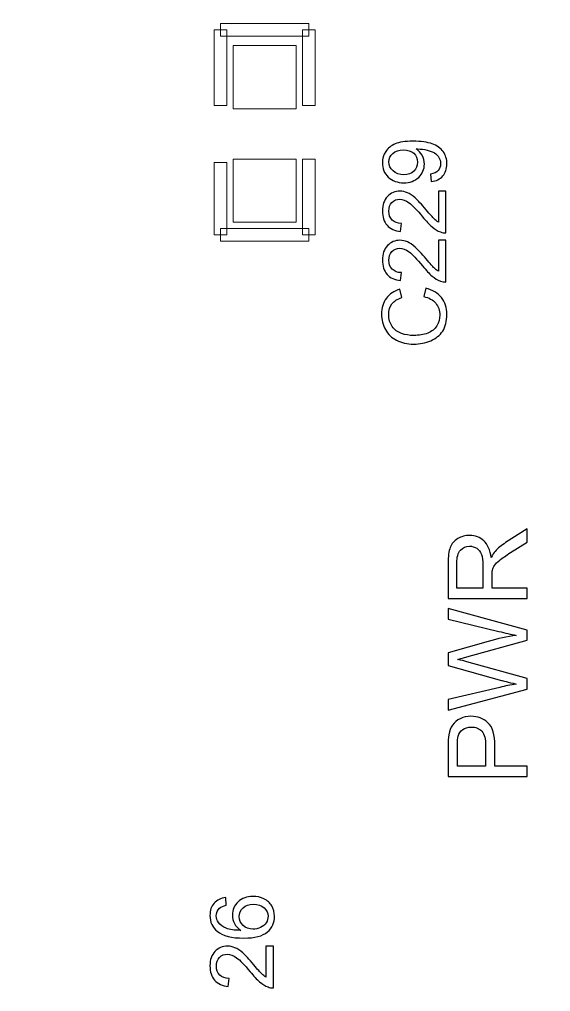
# Model space of a CAD drawing. Header units: millimetres. Extents: x -86 to 67, y -55 to 52.
# Drawn here: x -32.21 to -27.93, y -1.15 to 6.68 of the extents above; entities that cross this region are included whole.
import ezdxf

# ---------------------------------------------------------------- set-up
doc = ezdxf.new("R2010")
doc.units = ezdxf.units.MM
doc.header["$MEASUREMENT"] = 0
for name, color, linetype in [('BG_OUTLINE', 7, 'Continuous'), ('BG_SILKSCREEN_TOP', 7, 'Continuous'), ('PG_SILKSCREEN_TOP', 7, 'Continuous'), ('PIN_TOP', 7, 'Continuous'), ('RD_SILKSCREEN_TOP', 7, 'Continuous')]:
    doc.layers.add(name, color=color, linetype=linetype)

msp = doc.modelspace()

# ---------------------------------------------------------------- linework, layer by layer
at = {"layer": 'BG_OUTLINE', "color": 3, "lineweight": 9}
msp.add_open_spline([(-60.0926, 34.7331), (-60.0926, 34.7331), (63.7724, 34.7331), (63.7724, 34.7331), (63.7724, 34.7331), (64.585, 34.7336), (65.3646, 34.4113), (65.9396, 33.837), (65.9396, 33.837), (66.5146, 33.2627), (66.8379, 32.4797), (66.8384, 31.667), (66.8384, 31.667), (66.8384, 31.667), (66.8412, -52.28), (66.8412, -52.28), (66.8412, -52.28), (66.8412, -52.28), (66.8384, -52.1933), (66.8384, -52.1933), (66.8384, -52.1933), (66.8389, -53.006), (66.5166, -53.7856), (65.9424, -54.3606), (65.9424, -54.3606), (65.3681, -54.9356), (64.585, -55.2589), (63.7724, -55.2594), (63.7724, -55.2594), (63.7724, -55.2594), (-60.1869, -55.2594), (-60.1869, -55.2594), (-60.1869, -55.2594), (-60.1869, -55.2594), (-60.0853, -55.2518), (-60.0853, -55.2518), (-60.0853, -55.2518), (-60.8979, -55.2523), (-61.6775, -54.9299), (-62.2525, -54.3557), (-62.2525, -54.3557), (-62.8275, -53.7814), (-63.1508, -52.9984), (-63.1513, -52.1857), (-63.1513, -52.1857), (-63.1513, -52.1857), (-63.1587, 31.667), (-63.1587, 31.667), (-63.1587, 31.667), (-63.1592, 32.4797), (-62.8369, 33.2593), (-62.2626, 33.8343), (-62.2626, 33.8343), (-61.6883, 34.4093), (-60.9053, 34.7326), (-60.0926, 34.7331)], degree=3, knots=[0, 0, 0, 0, 0.071429, 0.071429, 0.071429, 0.071429, 0.142857, 0.142857, 0.142857, 0.142857, 0.214286, 0.214286, 0.214286, 0.214286, 0.285714, 0.285714, 0.285714, 0.285714, 0.357143, 0.357143, 0.357143, 0.357143, 0.428571, 0.428571, 0.428571, 0.428571, 0.5, 0.5, 0.5, 0.5, 0.571429, 0.571429, 0.571429, 0.571429, 0.642857, 0.642857, 0.642857, 0.642857, 0.714286, 0.714286, 0.714286, 0.714286, 0.785714, 0.785714, 0.785714, 0.785714, 0.857143, 0.857143, 0.857143, 0.857143, 0.928571, 0.928571, 0.928571, 0.928571, 1, 1, 1, 1], dxfattribs=at)
at = {"layer": 'BG_SILKSCREEN_TOP', "color": 2}
for points, knots in [([(-28.1168, 2.0134), (-28.1168, 2.0134), (-28.7532, 2.0134), (-28.7532, 2.0134), (-28.7532, 2.0134), (-28.7532, 2.0134), (-28.7532, 2.2955), (-28.7532, 2.2955), (-28.7532, 2.2955), (-28.7532, 2.3523), (-28.7474, 2.3954), (-28.736, 2.4249), (-28.736, 2.4249), (-28.7246, 2.4544), (-28.7044, 2.4779), (-28.6755, 2.4957), (-28.6755, 2.4957), (-28.6465, 2.5133), (-28.6145, 2.5221), (-28.5795, 2.5221), (-28.5795, 2.5221), (-28.5343, 2.5221), (-28.4964, 2.5076), (-28.4654, 2.4782), (-28.4654, 2.4782), (-28.4345, 2.449), (-28.4148, 2.4039), (-28.4063, 2.3428), (-28.4063, 2.3428), (-28.3956, 2.3652), (-28.3851, 2.3821), (-28.3746, 2.3936), (-28.3746, 2.3936), (-28.3521, 2.4182), (-28.3238, 2.4415), (-28.29, 2.4636), (-28.29, 2.4636), (-28.29, 2.4636), (-28.1168, 2.5742), (-28.1168, 2.5742), (-28.1168, 2.5742), (-28.1168, 2.5742), (-28.1168, 2.4683), (-28.1168, 2.4683), (-28.1168, 2.4683), (-28.1168, 2.4683), (-28.2493, 2.3841), (-28.2493, 2.3841), (-28.2493, 2.3841), (-28.2873, 2.3596), (-28.3167, 2.3393), (-28.3368, 2.3233), (-28.3368, 2.3233), (-28.3571, 2.3074), (-28.3714, 2.2932), (-28.3794, 2.2806), (-28.3794, 2.2806), (-28.3875, 2.268), (-28.3931, 2.2552), (-28.3964, 2.2422), (-28.3964, 2.2422), (-28.3983, 2.2326), (-28.3994, 2.217), (-28.3994, 2.1952), (-28.3994, 2.1952), (-28.3994, 2.1952), (-28.3994, 2.0976), (-28.3994, 2.0976), (-28.3994, 2.0976), (-28.3994, 2.0976), (-28.1168, 2.0976), (-28.1168, 2.0976), (-28.1168, 2.0976), (-28.1168, 2.0976), (-28.1168, 2.0134), (-28.1168, 2.0134)], [0, 0, 0, 0, 0.052632, 0.052632, 0.052632, 0.052632, 0.105263, 0.105263, 0.105263, 0.105263, 0.157895, 0.157895, 0.157895, 0.157895, 0.210526, 0.210526, 0.210526, 0.210526, 0.263158, 0.263158, 0.263158, 0.263158, 0.315789, 0.315789, 0.315789, 0.315789, 0.368421, 0.368421, 0.368421, 0.368421, 0.421053, 0.421053, 0.421053, 0.421053, 0.473684, 0.473684, 0.473684, 0.473684, 0.526316, 0.526316, 0.526316, 0.526316, 0.578947, 0.578947, 0.578947, 0.578947, 0.631579, 0.631579, 0.631579, 0.631579, 0.684211, 0.684211, 0.684211, 0.684211, 0.736842, 0.736842, 0.736842, 0.736842, 0.789474, 0.789474, 0.789474, 0.789474, 0.842105, 0.842105, 0.842105, 0.842105, 0.894737, 0.894737, 0.894737, 0.894737, 0.947368, 0.947368, 0.947368, 0.947368, 1, 1, 1, 1]), ([(-28.4723, 2.0976), (-28.4723, 2.0976), (-28.4723, 2.2787), (-28.4723, 2.2787), (-28.4723, 2.2787), (-28.4723, 2.317), (-28.4763, 2.3473), (-28.4843, 2.3689), (-28.4843, 2.3689), (-28.4923, 2.3907), (-28.505, 2.4071), (-28.5225, 2.4184), (-28.5225, 2.4184), (-28.54, 2.4296), (-28.5589, 2.4353), (-28.5795, 2.4353), (-28.5795, 2.4353), (-28.6096, 2.4353), (-28.6343, 2.4244), (-28.6538, 2.4025), (-28.6538, 2.4025), (-28.6732, 2.3807), (-28.6828, 2.3462), (-28.6828, 2.299), (-28.6828, 2.299), (-28.6828, 2.299), (-28.6828, 2.0976), (-28.6828, 2.0976), (-28.6828, 2.0976), (-28.6828, 2.0976), (-28.4723, 2.0976), (-28.4723, 2.0976)], [0, 0, 0, 0, 0.125, 0.125, 0.125, 0.125, 0.25, 0.25, 0.25, 0.25, 0.375, 0.375, 0.375, 0.375, 0.5, 0.5, 0.5, 0.5, 0.625, 0.625, 0.625, 0.625, 0.75, 0.75, 0.75, 0.75, 0.875, 0.875, 0.875, 0.875, 1, 1, 1, 1]), ([(-28.1168, 1.2841), (-28.1168, 1.2841), (-28.7532, 1.1152), (-28.7532, 1.1152), (-28.7532, 1.1152), (-28.7532, 1.1152), (-28.7532, 1.2016), (-28.7532, 1.2016), (-28.7532, 1.2016), (-28.7532, 1.2016), (-28.3361, 1.2985), (-28.3361, 1.2985), (-28.3361, 1.2985), (-28.2924, 1.3089), (-28.249, 1.3178), (-28.2058, 1.3253), (-28.2058, 1.3253), (-28.2739, 1.3416), (-28.313, 1.3511), (-28.3235, 1.3541), (-28.3235, 1.3541), (-28.3235, 1.3541), (-28.7532, 1.4751), (-28.7532, 1.4751), (-28.7532, 1.4751), (-28.7532, 1.4751), (-28.7532, 1.5768), (-28.7532, 1.5768), (-28.7532, 1.5768), (-28.7532, 1.5768), (-28.4311, 1.6679), (-28.4311, 1.6679), (-28.4311, 1.6679), (-28.3512, 1.6907), (-28.2761, 1.7071), (-28.2058, 1.7174), (-28.2058, 1.7174), (-28.246, 1.7254), (-28.2922, 1.736), (-28.3442, 1.7491), (-28.3442, 1.7491), (-28.3442, 1.7491), (-28.7532, 1.8488), (-28.7532, 1.8488), (-28.7532, 1.8488), (-28.7532, 1.8488), (-28.7532, 1.9335), (-28.7532, 1.9335), (-28.7532, 1.9335), (-28.7532, 1.9335), (-28.1168, 1.759), (-28.1168, 1.759), (-28.1168, 1.759), (-28.1168, 1.759), (-28.1168, 1.6778), (-28.1168, 1.6778), (-28.1168, 1.6778), (-28.1168, 1.6778), (-28.6016, 1.5437), (-28.6016, 1.5437), (-28.6016, 1.5437), (-28.6422, 1.5325), (-28.6671, 1.5258), (-28.6763, 1.5237), (-28.6763, 1.5237), (-28.6471, 1.517), (-28.6222, 1.5108), (-28.6016, 1.505), (-28.6016, 1.505), (-28.6016, 1.505), (-28.1168, 1.3701), (-28.1168, 1.3701), (-28.1168, 1.3701), (-28.1168, 1.3701), (-28.1168, 1.2841), (-28.1168, 1.2841)], [0, 0, 0, 0, 0.052632, 0.052632, 0.052632, 0.052632, 0.105263, 0.105263, 0.105263, 0.105263, 0.157895, 0.157895, 0.157895, 0.157895, 0.210526, 0.210526, 0.210526, 0.210526, 0.263158, 0.263158, 0.263158, 0.263158, 0.315789, 0.315789, 0.315789, 0.315789, 0.368421, 0.368421, 0.368421, 0.368421, 0.421053, 0.421053, 0.421053, 0.421053, 0.473684, 0.473684, 0.473684, 0.473684, 0.526316, 0.526316, 0.526316, 0.526316, 0.578947, 0.578947, 0.578947, 0.578947, 0.631579, 0.631579, 0.631579, 0.631579, 0.684211, 0.684211, 0.684211, 0.684211, 0.736842, 0.736842, 0.736842, 0.736842, 0.789474, 0.789474, 0.789474, 0.789474, 0.842105, 0.842105, 0.842105, 0.842105, 0.894737, 0.894737, 0.894737, 0.894737, 0.947368, 0.947368, 0.947368, 0.947368, 1, 1, 1, 1]), ([(-28.1168, 0.58), (-28.1168, 0.58), (-28.7532, 0.58), (-28.7532, 0.58), (-28.7532, 0.58), (-28.7532, 0.58), (-28.7532, 0.82), (-28.7532, 0.82), (-28.7532, 0.82), (-28.7532, 0.8623), (-28.7511, 0.8946), (-28.7471, 0.9168), (-28.7471, 0.9168), (-28.7419, 0.948), (-28.732, 0.9743), (-28.7173, 0.9955), (-28.7173, 0.9955), (-28.7028, 1.0165), (-28.6822, 1.0335), (-28.656, 1.0464), (-28.656, 1.0464), (-28.6296, 1.0593), (-28.6007, 1.0657), (-28.5692, 1.0657), (-28.5692, 1.0657), (-28.5151, 1.0657), (-28.4691, 1.0485), (-28.4317, 1.0141), (-28.4317, 1.0141), (-28.3943, 0.9796), (-28.3755, 0.9174), (-28.3755, 0.8274), (-28.3755, 0.8274), (-28.3755, 0.8274), (-28.3755, 0.6642), (-28.3755, 0.6642), (-28.3755, 0.6642), (-28.3755, 0.6642), (-28.1168, 0.6642), (-28.1168, 0.6642), (-28.1168, 0.6642), (-28.1168, 0.6642), (-28.1168, 0.58), (-28.1168, 0.58)], [0, 0, 0, 0, 0.090909, 0.090909, 0.090909, 0.090909, 0.181818, 0.181818, 0.181818, 0.181818, 0.272727, 0.272727, 0.272727, 0.272727, 0.363636, 0.363636, 0.363636, 0.363636, 0.454545, 0.454545, 0.454545, 0.454545, 0.545455, 0.545455, 0.545455, 0.545455, 0.636364, 0.636364, 0.636364, 0.636364, 0.727273, 0.727273, 0.727273, 0.727273, 0.818182, 0.818182, 0.818182, 0.818182, 0.909091, 0.909091, 0.909091, 0.909091, 1, 1, 1, 1]), ([(-28.4506, 0.6642), (-28.4506, 0.6642), (-28.4506, 0.8288), (-28.4506, 0.8288), (-28.4506, 0.8288), (-28.4506, 0.8832), (-28.4607, 0.9218), (-28.481, 0.9446), (-28.481, 0.9446), (-28.5013, 0.9675), (-28.5297, 0.9789), (-28.5665, 0.9789), (-28.5665, 0.9789), (-28.5932, 0.9789), (-28.616, 0.9722), (-28.6349, 0.9587), (-28.6349, 0.9587), (-28.6539, 0.9452), (-28.6664, 0.9276), (-28.6724, 0.9055), (-28.6724, 0.9055), (-28.6761, 0.8913), (-28.6781, 0.8652), (-28.6781, 0.827), (-28.6781, 0.827), (-28.6781, 0.827), (-28.6781, 0.6642), (-28.6781, 0.6642), (-28.6781, 0.6642), (-28.6781, 0.6642), (-28.4506, 0.6642), (-28.4506, 0.6642)], [0, 0, 0, 0, 0.125, 0.125, 0.125, 0.125, 0.25, 0.25, 0.25, 0.25, 0.375, 0.375, 0.375, 0.375, 0.5, 0.5, 0.5, 0.5, 0.625, 0.625, 0.625, 0.625, 0.75, 0.75, 0.75, 0.75, 0.875, 0.875, 0.875, 0.875, 1, 1, 1, 1])]:
    msp.add_open_spline(points, degree=3, knots=knots, dxfattribs=at)
at = {"layer": 'PG_SILKSCREEN_TOP', "color": 6, "lineweight": 9}
for points in [[(-30.6365, 6.5922), (-30.6365, 6.5922), (-30.5349, 6.5922), (-30.5349, 6.5922), (-30.5349, 6.5922), (-30.5349, 6.5922), (-30.5349, 5.9826), (-30.5349, 5.9826), (-30.5349, 5.9826), (-30.5349, 5.9826), (-30.6365, 5.9826), (-30.6365, 5.9826), (-30.6365, 5.9826), (-30.6365, 5.9826), (-30.6365, 6.5922), (-30.6365, 6.5922)], [(-29.8745, 6.643), (-29.8745, 6.643), (-29.8745, 6.5414), (-29.8745, 6.5414), (-29.8745, 6.5414), (-29.8745, 6.5414), (-30.5857, 6.5414), (-30.5857, 6.5414), (-30.5857, 6.5414), (-30.5857, 6.5414), (-30.5857, 6.643), (-30.5857, 6.643), (-30.5857, 6.643), (-30.5857, 6.643), (-29.8745, 6.643), (-29.8745, 6.643)], [(-29.9253, 6.5922), (-29.9253, 6.5922), (-29.8237, 6.5922), (-29.8237, 6.5922), (-29.8237, 6.5922), (-29.8237, 6.5922), (-29.8237, 5.9826), (-29.8237, 5.9826), (-29.8237, 5.9826), (-29.8237, 5.9826), (-29.9253, 5.9826), (-29.9253, 5.9826), (-29.9253, 5.9826), (-29.9253, 5.9826), (-29.9253, 6.5922), (-29.9253, 6.5922)], [(-30.5349, 4.9412), (-30.5349, 4.9412), (-30.6365, 4.9412), (-30.6365, 4.9412), (-30.6365, 4.9412), (-30.6365, 4.9412), (-30.6365, 5.5254), (-30.6365, 5.5254), (-30.6365, 5.5254), (-30.6365, 5.5254), (-30.5349, 5.5254), (-30.5349, 5.5254), (-30.5349, 5.5254), (-30.5349, 5.5254), (-30.5349, 4.9412), (-30.5349, 4.9412)], [(-29.9253, 5.5508), (-29.9253, 5.5508), (-29.8237, 5.5508), (-29.8237, 5.5508), (-29.8237, 5.5508), (-29.8237, 5.5508), (-29.8237, 4.9412), (-29.8237, 4.9412), (-29.8237, 4.9412), (-29.8237, 4.9412), (-29.9253, 4.9412), (-29.9253, 4.9412), (-29.9253, 4.9412), (-29.9253, 4.9412), (-29.9253, 5.5508), (-29.9253, 5.5508)], [(-29.8745, 4.992), (-29.8745, 4.992), (-29.8745, 4.8904), (-29.8745, 4.8904), (-29.8745, 4.8904), (-29.8745, 4.8904), (-30.5857, 4.8904), (-30.5857, 4.8904), (-30.5857, 4.8904), (-30.5857, 4.8904), (-30.5857, 4.992), (-30.5857, 4.992), (-30.5857, 4.992), (-30.5857, 4.992), (-29.8745, 4.992), (-29.8745, 4.992)]]:
    msp.add_open_spline(points, degree=3, knots=[0, 0, 0, 0, 0.25, 0.25, 0.25, 0.25, 0.5, 0.5, 0.5, 0.5, 0.75, 0.75, 0.75, 0.75, 1, 1, 1, 1], dxfattribs=at)
at = {"layer": 'PIN_TOP', "lineweight": 9}
for points in [[(-30.4841, 6.4652), (-30.4841, 6.4652), (-29.9761, 6.4652), (-29.9761, 6.4652), (-29.9761, 6.4652), (-29.9761, 6.4652), (-29.9761, 5.9572), (-29.9761, 5.9572), (-29.9761, 5.9572), (-29.9761, 5.9572), (-30.4841, 5.9572), (-30.4841, 5.9572), (-30.4841, 5.9572), (-30.4841, 5.9572), (-30.4841, 6.4652), (-30.4841, 6.4652)], [(-30.4841, 5.5508), (-30.4841, 5.5508), (-29.9761, 5.5508), (-29.9761, 5.5508), (-29.9761, 5.5508), (-29.9761, 5.5508), (-29.9761, 5.0428), (-29.9761, 5.0428), (-29.9761, 5.0428), (-29.9761, 5.0428), (-30.4841, 5.0428), (-30.4841, 5.0428), (-30.4841, 5.0428), (-30.4841, 5.0428), (-30.4841, 5.5508), (-30.4841, 5.5508)]]:
    msp.add_open_spline(points, degree=3, knots=[0, 0, 0, 0, 0.25, 0.25, 0.25, 0.25, 0.5, 0.5, 0.5, 0.5, 0.75, 0.75, 0.75, 0.75, 1, 1, 1, 1], dxfattribs=at)
at = {"layer": 'RD_SILKSCREEN_TOP', "color": 8}
for points, knots in [([(-28.8891, 5.3703), (-28.8891, 5.3703), (-28.8947, 5.4304), (-28.8947, 5.4304), (-28.8947, 5.4304), (-28.8665, 5.4355), (-28.846, 5.4452), (-28.8332, 5.4595), (-28.8332, 5.4595), (-28.8205, 5.4739), (-28.8141, 5.4922), (-28.8141, 5.5148), (-28.8141, 5.5148), (-28.8141, 5.534), (-28.8185, 5.5508), (-28.8273, 5.5653), (-28.8273, 5.5653), (-28.8361, 5.5797), (-28.8479, 5.5916), (-28.8626, 5.6008), (-28.8626, 5.6008), (-28.8773, 5.6102), (-28.8972, 5.6179), (-28.9221, 5.6242), (-28.9221, 5.6242), (-28.9471, 5.6303), (-28.9726, 5.6335), (-28.9985, 5.6335), (-28.9985, 5.6335), (-29.0012, 5.6335), (-29.0055, 5.6334), (-29.011, 5.6332), (-29.011, 5.6332), (-28.9912, 5.6206), (-28.9749, 5.6036), (-28.9626, 5.582), (-28.9626, 5.582), (-28.9501, 5.5603), (-28.944, 5.5368), (-28.944, 5.5117), (-28.944, 5.5117), (-28.944, 5.4695), (-28.9593, 5.4338), (-28.9899, 5.4047), (-28.9899, 5.4047), (-29.0204, 5.3755), (-29.0606, 5.3609), (-29.1106, 5.3609), (-29.1106, 5.3609), (-29.1623, 5.3609), (-29.2038, 5.3761), (-29.2353, 5.4066), (-29.2353, 5.4066), (-29.2669, 5.437), (-29.2826, 5.4752), (-29.2826, 5.5211), (-29.2826, 5.5211), (-29.2826, 5.5541), (-29.2736, 5.5844), (-29.2558, 5.6118), (-29.2558, 5.6118), (-29.2381, 5.6392), (-29.2126, 5.6601), (-29.1796, 5.6743), (-29.1796, 5.6743), (-29.1467, 5.6885), (-29.0989, 5.6957), (-29.0363, 5.6957), (-29.0363, 5.6957), (-28.9714, 5.6957), (-28.9196, 5.6887), (-28.8809, 5.6746), (-28.8809, 5.6746), (-28.8424, 5.6603), (-28.8131, 5.6393), (-28.793, 5.6115), (-28.793, 5.6115), (-28.7728, 5.5835), (-28.7627, 5.5509), (-28.7627, 5.5133), (-28.7627, 5.5133), (-28.7627, 5.4735), (-28.7738, 5.441), (-28.7959, 5.4158), (-28.7959, 5.4158), (-28.818, 5.3905), (-28.849, 5.3754), (-28.8891, 5.3703)], [0, 0, 0, 0, 0.045455, 0.045455, 0.045455, 0.045455, 0.090909, 0.090909, 0.090909, 0.090909, 0.136364, 0.136364, 0.136364, 0.136364, 0.181818, 0.181818, 0.181818, 0.181818, 0.227273, 0.227273, 0.227273, 0.227273, 0.272727, 0.272727, 0.272727, 0.272727, 0.318182, 0.318182, 0.318182, 0.318182, 0.363636, 0.363636, 0.363636, 0.363636, 0.409091, 0.409091, 0.409091, 0.409091, 0.454545, 0.454545, 0.454545, 0.454545, 0.5, 0.5, 0.5, 0.5, 0.545455, 0.545455, 0.545455, 0.545455, 0.590909, 0.590909, 0.590909, 0.590909, 0.636364, 0.636364, 0.636364, 0.636364, 0.681818, 0.681818, 0.681818, 0.681818, 0.727273, 0.727273, 0.727273, 0.727273, 0.772727, 0.772727, 0.772727, 0.772727, 0.818182, 0.818182, 0.818182, 0.818182, 0.863636, 0.863636, 0.863636, 0.863636, 0.909091, 0.909091, 0.909091, 0.909091, 0.954545, 0.954545, 0.954545, 0.954545, 1, 1, 1, 1]), ([(-29.1138, 5.6262), (-29.1496, 5.6262), (-29.1782, 5.6167), (-29.1992, 5.5976), (-29.1992, 5.5976), (-29.2203, 5.5784), (-29.2308, 5.5555), (-29.2308, 5.5286), (-29.2308, 5.5286), (-29.2308, 5.5009), (-29.2195, 5.4767), (-29.1968, 5.4561), (-29.1968, 5.4561), (-29.1741, 5.4355), (-29.1447, 5.4252), (-29.1086, 5.4252), (-29.1086, 5.4252), (-29.0761, 5.4252), (-29.0498, 5.435), (-29.0296, 5.4546), (-29.0296, 5.4546), (-29.0093, 5.4741), (-28.9992, 5.4982), (-28.9992, 5.5269), (-28.9992, 5.5269), (-28.9992, 5.5559), (-29.0093, 5.5796), (-29.0296, 5.5982), (-29.0296, 5.5982), (-29.0498, 5.6169), (-29.0779, 5.6262), (-29.1138, 5.6262)], [0, 0, 0, 0, 0.125, 0.125, 0.125, 0.125, 0.25, 0.25, 0.25, 0.25, 0.375, 0.375, 0.375, 0.375, 0.5, 0.5, 0.5, 0.5, 0.625, 0.625, 0.625, 0.625, 0.75, 0.75, 0.75, 0.75, 0.875, 0.875, 0.875, 0.875, 1, 1, 1, 1]), ([(-28.8315, 5.294), (-28.8315, 5.294), (-28.7714, 5.294), (-28.7714, 5.294), (-28.7714, 5.294), (-28.7714, 5.294), (-28.7714, 4.9575), (-28.7714, 4.9575), (-28.7714, 4.9575), (-28.7865, 4.957), (-28.8009, 4.9594), (-28.8148, 4.9647), (-28.8148, 4.9647), (-28.8378, 4.9732), (-28.8603, 4.987), (-28.8826, 5.0058), (-28.8826, 5.0058), (-28.9047, 5.0248), (-28.9305, 5.0521), (-28.9596, 5.0876), (-28.9596, 5.0876), (-29.005, 5.143), (-29.0409, 5.1804), (-29.0675, 5.1999), (-29.0675, 5.1999), (-29.0939, 5.2193), (-29.1191, 5.229), (-29.1426, 5.229), (-29.1426, 5.229), (-29.1674, 5.229), (-29.1883, 5.2201), (-29.2054, 5.2025), (-29.2054, 5.2025), (-29.2223, 5.1847), (-29.2308, 5.1616), (-29.2308, 5.1331), (-29.2308, 5.1331), (-29.2308, 5.103), (-29.2218, 5.079), (-29.2037, 5.061), (-29.2037, 5.061), (-29.1857, 5.0428), (-29.1607, 5.0337), (-29.1288, 5.0335), (-29.1288, 5.0335), (-29.1288, 5.0335), (-29.1353, 4.9692), (-29.1353, 4.9692), (-29.1353, 4.9692), (-29.1833, 4.9736), (-29.2198, 4.9902), (-29.2449, 5.0189), (-29.2449, 5.0189), (-29.2701, 5.0476), (-29.2826, 5.0862), (-29.2826, 5.1346), (-29.2826, 5.1346), (-29.2826, 5.1834), (-29.269, 5.222), (-29.242, 5.2505), (-29.242, 5.2505), (-29.2148, 5.2791), (-29.1813, 5.2933), (-29.1412, 5.2933), (-29.1412, 5.2933), (-29.1208, 5.2933), (-29.1008, 5.2891), (-29.0811, 5.2807), (-29.0811, 5.2807), (-29.0615, 5.2724), (-29.0407, 5.2585), (-29.019, 5.2392), (-29.019, 5.2392), (-28.9972, 5.2199), (-28.9673, 5.1878), (-28.9294, 5.1429), (-28.9294, 5.1429), (-28.8979, 5.1054), (-28.8765, 5.0813), (-28.8653, 5.0707), (-28.8653, 5.0707), (-28.8541, 5.06), (-28.8429, 5.0512), (-28.8315, 5.0442), (-28.8315, 5.0442), (-28.8315, 5.0442), (-28.8315, 5.294), (-28.8315, 5.294)], [0, 0, 0, 0, 0.045455, 0.045455, 0.045455, 0.045455, 0.090909, 0.090909, 0.090909, 0.090909, 0.136364, 0.136364, 0.136364, 0.136364, 0.181818, 0.181818, 0.181818, 0.181818, 0.227273, 0.227273, 0.227273, 0.227273, 0.272727, 0.272727, 0.272727, 0.272727, 0.318182, 0.318182, 0.318182, 0.318182, 0.363636, 0.363636, 0.363636, 0.363636, 0.409091, 0.409091, 0.409091, 0.409091, 0.454545, 0.454545, 0.454545, 0.454545, 0.5, 0.5, 0.5, 0.5, 0.545455, 0.545455, 0.545455, 0.545455, 0.590909, 0.590909, 0.590909, 0.590909, 0.636364, 0.636364, 0.636364, 0.636364, 0.681818, 0.681818, 0.681818, 0.681818, 0.727273, 0.727273, 0.727273, 0.727273, 0.772727, 0.772727, 0.772727, 0.772727, 0.818182, 0.818182, 0.818182, 0.818182, 0.863636, 0.863636, 0.863636, 0.863636, 0.909091, 0.909091, 0.909091, 0.909091, 0.954545, 0.954545, 0.954545, 0.954545, 1, 1, 1, 1]), ([(-28.8315, 4.8985), (-28.8315, 4.8985), (-28.7714, 4.8985), (-28.7714, 4.8985), (-28.7714, 4.8985), (-28.7714, 4.8985), (-28.7714, 4.562), (-28.7714, 4.562), (-28.7714, 4.562), (-28.7865, 4.5615), (-28.8009, 4.5639), (-28.8148, 4.5692), (-28.8148, 4.5692), (-28.8378, 4.5777), (-28.8603, 4.5915), (-28.8826, 4.6103), (-28.8826, 4.6103), (-28.9047, 4.6293), (-28.9305, 4.6566), (-28.9596, 4.6921), (-28.9596, 4.6921), (-29.005, 4.7475), (-29.0409, 4.7849), (-29.0675, 4.8044), (-29.0675, 4.8044), (-29.0939, 4.8238), (-29.1191, 4.8335), (-29.1426, 4.8335), (-29.1426, 4.8335), (-29.1674, 4.8335), (-29.1883, 4.8246), (-29.2054, 4.807), (-29.2054, 4.807), (-29.2223, 4.7892), (-29.2308, 4.7661), (-29.2308, 4.7376), (-29.2308, 4.7376), (-29.2308, 4.7075), (-29.2218, 4.6835), (-29.2037, 4.6655), (-29.2037, 4.6655), (-29.1857, 4.6473), (-29.1607, 4.6382), (-29.1288, 4.638), (-29.1288, 4.638), (-29.1288, 4.638), (-29.1353, 4.5737), (-29.1353, 4.5737), (-29.1353, 4.5737), (-29.1833, 4.5781), (-29.2198, 4.5947), (-29.2449, 4.6234), (-29.2449, 4.6234), (-29.2701, 4.6521), (-29.2826, 4.6907), (-29.2826, 4.7391), (-29.2826, 4.7391), (-29.2826, 4.7879), (-29.269, 4.8265), (-29.242, 4.855), (-29.242, 4.855), (-29.2148, 4.8836), (-29.1813, 4.8978), (-29.1412, 4.8978), (-29.1412, 4.8978), (-29.1208, 4.8978), (-29.1008, 4.8936), (-29.0811, 4.8852), (-29.0811, 4.8852), (-29.0615, 4.8769), (-29.0407, 4.863), (-29.019, 4.8437), (-29.019, 4.8437), (-28.9972, 4.8244), (-28.9673, 4.7923), (-28.9294, 4.7474), (-28.9294, 4.7474), (-28.8979, 4.7099), (-28.8765, 4.6858), (-28.8653, 4.6752), (-28.8653, 4.6752), (-28.8541, 4.6645), (-28.8429, 4.6557), (-28.8315, 4.6487), (-28.8315, 4.6487), (-28.8315, 4.6487), (-28.8315, 4.8985), (-28.8315, 4.8985)], [0, 0, 0, 0, 0.045455, 0.045455, 0.045455, 0.045455, 0.090909, 0.090909, 0.090909, 0.090909, 0.136364, 0.136364, 0.136364, 0.136364, 0.181818, 0.181818, 0.181818, 0.181818, 0.227273, 0.227273, 0.227273, 0.227273, 0.272727, 0.272727, 0.272727, 0.272727, 0.318182, 0.318182, 0.318182, 0.318182, 0.363636, 0.363636, 0.363636, 0.363636, 0.409091, 0.409091, 0.409091, 0.409091, 0.454545, 0.454545, 0.454545, 0.454545, 0.5, 0.5, 0.5, 0.5, 0.545455, 0.545455, 0.545455, 0.545455, 0.590909, 0.590909, 0.590909, 0.590909, 0.636364, 0.636364, 0.636364, 0.636364, 0.681818, 0.681818, 0.681818, 0.681818, 0.727273, 0.727273, 0.727273, 0.727273, 0.772727, 0.772727, 0.772727, 0.772727, 0.818182, 0.818182, 0.818182, 0.818182, 0.863636, 0.863636, 0.863636, 0.863636, 0.909091, 0.909091, 0.909091, 0.909091, 0.954545, 0.954545, 0.954545, 0.954545, 1, 1, 1, 1]), ([(-28.9499, 4.4449), (-28.9499, 4.4449), (-28.9328, 4.5123), (-28.9328, 4.5123), (-28.9328, 4.5123), (-28.8776, 4.4982), (-28.8354, 4.4727), (-28.8062, 4.4361), (-28.8062, 4.4361), (-28.7772, 4.3994), (-28.7627, 4.3545), (-28.7627, 4.3014), (-28.7627, 4.3014), (-28.7627, 4.2466), (-28.7739, 4.202), (-28.7962, 4.1676), (-28.7962, 4.1676), (-28.8186, 4.1332), (-28.8509, 4.107), (-28.8933, 4.0891), (-28.8933, 4.0891), (-28.9357, 4.0712), (-28.9812, 4.0622), (-29.0298, 4.0622), (-29.0298, 4.0622), (-29.0828, 4.0622), (-29.129, 4.0723), (-29.1685, 4.0926), (-29.1685, 4.0926), (-29.208, 4.1129), (-29.2379, 4.1417), (-29.2585, 4.1791), (-29.2585, 4.1791), (-29.279, 4.2165), (-29.2892, 4.2576), (-29.2892, 4.3025), (-29.2892, 4.3025), (-29.2892, 4.3535), (-29.2762, 4.3963), (-29.2503, 4.431), (-29.2503, 4.431), (-29.2243, 4.4657), (-29.1879, 4.4899), (-29.1409, 4.5035), (-29.1409, 4.5035), (-29.1409, 4.5035), (-29.1252, 4.4373), (-29.1252, 4.4373), (-29.1252, 4.4373), (-29.1623, 4.4254), (-29.1892, 4.4084), (-29.2062, 4.3858), (-29.2062, 4.3858), (-29.2231, 4.3634), (-29.2315, 4.3352), (-29.2315, 4.3011), (-29.2315, 4.3011), (-29.2315, 4.262), (-29.2222, 4.2294), (-29.2035, 4.2031), (-29.2035, 4.2031), (-29.1846, 4.1767), (-29.1595, 4.1583), (-29.1278, 4.1477), (-29.1278, 4.1477), (-29.0963, 4.137), (-29.0637, 4.1317), (-29.0302, 4.1317), (-29.0302, 4.1317), (-28.9868, 4.1317), (-28.9491, 4.138), (-28.9167, 4.1505), (-28.9167, 4.1505), (-28.8845, 4.1632), (-28.8603, 4.1828), (-28.8443, 4.2095), (-28.8443, 4.2095), (-28.8283, 4.2361), (-28.8204, 4.2649), (-28.8204, 4.296), (-28.8204, 4.296), (-28.8204, 4.3337), (-28.8313, 4.3656), (-28.853, 4.3918), (-28.853, 4.3918), (-28.8748, 4.418), (-28.9071, 4.4356), (-28.9499, 4.4449)], [0, 0, 0, 0, 0.045455, 0.045455, 0.045455, 0.045455, 0.090909, 0.090909, 0.090909, 0.090909, 0.136364, 0.136364, 0.136364, 0.136364, 0.181818, 0.181818, 0.181818, 0.181818, 0.227273, 0.227273, 0.227273, 0.227273, 0.272727, 0.272727, 0.272727, 0.272727, 0.318182, 0.318182, 0.318182, 0.318182, 0.363636, 0.363636, 0.363636, 0.363636, 0.409091, 0.409091, 0.409091, 0.409091, 0.454545, 0.454545, 0.454545, 0.454545, 0.5, 0.5, 0.5, 0.5, 0.545455, 0.545455, 0.545455, 0.545455, 0.590909, 0.590909, 0.590909, 0.590909, 0.636364, 0.636364, 0.636364, 0.636364, 0.681818, 0.681818, 0.681818, 0.681818, 0.727273, 0.727273, 0.727273, 0.727273, 0.772727, 0.772727, 0.772727, 0.772727, 0.818182, 0.818182, 0.818182, 0.818182, 0.863636, 0.863636, 0.863636, 0.863636, 0.909091, 0.909091, 0.909091, 0.909091, 0.954545, 0.954545, 0.954545, 0.954545, 1, 1, 1, 1]), ([(-30.5449, -0.3931), (-30.5449, -0.3931), (-30.54, -0.4552), (-30.54, -0.4552), (-30.54, -0.4552), (-30.5646, -0.4608), (-30.5825, -0.4686), (-30.5935, -0.4788), (-30.5935, -0.4788), (-30.6114, -0.4957), (-30.6203, -0.5166), (-30.6203, -0.5414), (-30.6203, -0.5414), (-30.6203, -0.5613), (-30.6147, -0.5787), (-30.6036, -0.5938), (-30.6036, -0.5938), (-30.5892, -0.6134), (-30.5683, -0.629), (-30.5408, -0.6403), (-30.5408, -0.6403), (-30.5133, -0.6516), (-30.474, -0.6575), (-30.4231, -0.658), (-30.4231, -0.658), (-30.4459, -0.6429), (-30.463, -0.6246), (-30.4741, -0.6028), (-30.4741, -0.6028), (-30.4852, -0.5811), (-30.4907, -0.5582), (-30.4907, -0.5344), (-30.4907, -0.5344), (-30.4907, -0.4926), (-30.4754, -0.4572), (-30.4447, -0.4279), (-30.4447, -0.4279), (-30.414, -0.3986), (-30.3745, -0.384), (-30.3259, -0.384), (-30.3259, -0.384), (-30.2938, -0.384), (-30.2642, -0.3909), (-30.2367, -0.4047), (-30.2367, -0.4047), (-30.2093, -0.4184), (-30.1882, -0.4374), (-30.1737, -0.4615), (-30.1737, -0.4615), (-30.1591, -0.4855), (-30.1518, -0.5128), (-30.1518, -0.5434), (-30.1518, -0.5434), (-30.1518, -0.5955), (-30.1709, -0.638), (-30.2093, -0.6708), (-30.2093, -0.6708), (-30.2476, -0.7038), (-30.3108, -0.7201), (-30.3988, -0.7201), (-30.3988, -0.7201), (-30.4971, -0.7201), (-30.5686, -0.702), (-30.6133, -0.6656), (-30.6133, -0.6656), (-30.6522, -0.6339), (-30.6717, -0.5913), (-30.6717, -0.5375), (-30.6717, -0.5375), (-30.6717, -0.4975), (-30.6605, -0.4647), (-30.638, -0.4391), (-30.638, -0.4391), (-30.6155, -0.4135), (-30.5845, -0.3982), (-30.5449, -0.3931)], [0, 0, 0, 0, 0.052632, 0.052632, 0.052632, 0.052632, 0.105263, 0.105263, 0.105263, 0.105263, 0.157895, 0.157895, 0.157895, 0.157895, 0.210526, 0.210526, 0.210526, 0.210526, 0.263158, 0.263158, 0.263158, 0.263158, 0.315789, 0.315789, 0.315789, 0.315789, 0.368421, 0.368421, 0.368421, 0.368421, 0.421053, 0.421053, 0.421053, 0.421053, 0.473684, 0.473684, 0.473684, 0.473684, 0.526316, 0.526316, 0.526316, 0.526316, 0.578947, 0.578947, 0.578947, 0.578947, 0.631579, 0.631579, 0.631579, 0.631579, 0.684211, 0.684211, 0.684211, 0.684211, 0.736842, 0.736842, 0.736842, 0.736842, 0.789474, 0.789474, 0.789474, 0.789474, 0.842105, 0.842105, 0.842105, 0.842105, 0.894737, 0.894737, 0.894737, 0.894737, 0.947368, 0.947368, 0.947368, 0.947368, 1, 1, 1, 1]), ([(-30.3255, -0.6483), (-30.3039, -0.6483), (-30.2833, -0.6437), (-30.2636, -0.6345), (-30.2636, -0.6345), (-30.2439, -0.6254), (-30.229, -0.6126), (-30.2187, -0.5962), (-30.2187, -0.5962), (-30.2084, -0.5798), (-30.2032, -0.5625), (-30.2032, -0.5444), (-30.2032, -0.5444), (-30.2032, -0.518), (-30.2138, -0.4954), (-30.2352, -0.4764), (-30.2352, -0.4764), (-30.2565, -0.4574), (-30.2854, -0.448), (-30.3219, -0.448), (-30.3219, -0.448), (-30.3571, -0.448), (-30.3849, -0.4573), (-30.4052, -0.4761), (-30.4052, -0.4761), (-30.4254, -0.4948), (-30.4355, -0.5184), (-30.4355, -0.5468), (-30.4355, -0.5468), (-30.4355, -0.5751), (-30.4254, -0.5991), (-30.4052, -0.6188), (-30.4052, -0.6188), (-30.3849, -0.6384), (-30.3583, -0.6483), (-30.3255, -0.6483)], [0, 0, 0, 0, 0.111111, 0.111111, 0.111111, 0.111111, 0.222222, 0.222222, 0.222222, 0.222222, 0.333333, 0.333333, 0.333333, 0.333333, 0.444444, 0.444444, 0.444444, 0.444444, 0.555556, 0.555556, 0.555556, 0.555556, 0.666667, 0.666667, 0.666667, 0.666667, 0.777778, 0.777778, 0.777778, 0.777778, 0.888889, 0.888889, 0.888889, 0.888889, 1, 1, 1, 1]), ([(-30.2206, -0.7843), (-30.2206, -0.7843), (-30.1605, -0.7843), (-30.1605, -0.7843), (-30.1605, -0.7843), (-30.1605, -0.7843), (-30.1605, -1.1208), (-30.1605, -1.1208), (-30.1605, -1.1208), (-30.1756, -1.1213), (-30.19, -1.1189), (-30.2039, -1.1136), (-30.2039, -1.1136), (-30.2269, -1.1051), (-30.2494, -1.0913), (-30.2717, -1.0725), (-30.2717, -1.0725), (-30.2938, -1.0535), (-30.3196, -1.0262), (-30.3487, -0.9907), (-30.3487, -0.9907), (-30.3941, -0.9353), (-30.43, -0.8979), (-30.4566, -0.8784), (-30.4566, -0.8784), (-30.483, -0.859), (-30.5082, -0.8493), (-30.5317, -0.8493), (-30.5317, -0.8493), (-30.5565, -0.8493), (-30.5774, -0.8582), (-30.5945, -0.8758), (-30.5945, -0.8758), (-30.6114, -0.8936), (-30.6199, -0.9167), (-30.6199, -0.9452), (-30.6199, -0.9452), (-30.6199, -0.9753), (-30.6109, -0.9993), (-30.5928, -1.0173), (-30.5928, -1.0173), (-30.5748, -1.0355), (-30.5498, -1.0446), (-30.5179, -1.0448), (-30.5179, -1.0448), (-30.5179, -1.0448), (-30.5244, -1.1091), (-30.5244, -1.1091), (-30.5244, -1.1091), (-30.5724, -1.1047), (-30.6089, -1.0881), (-30.634, -1.0594), (-30.634, -1.0594), (-30.6592, -1.0307), (-30.6717, -0.9921), (-30.6717, -0.9437), (-30.6717, -0.9437), (-30.6717, -0.8949), (-30.6581, -0.8563), (-30.6311, -0.8278), (-30.6311, -0.8278), (-30.6039, -0.7992), (-30.5704, -0.785), (-30.5303, -0.785), (-30.5303, -0.785), (-30.5099, -0.785), (-30.4899, -0.7892), (-30.4702, -0.7976), (-30.4702, -0.7976), (-30.4506, -0.8059), (-30.4298, -0.8198), (-30.4081, -0.8391), (-30.4081, -0.8391), (-30.3863, -0.8584), (-30.3564, -0.8905), (-30.3185, -0.9354), (-30.3185, -0.9354), (-30.287, -0.9729), (-30.2656, -0.997), (-30.2544, -1.0076), (-30.2544, -1.0076), (-30.2432, -1.0183), (-30.232, -1.0271), (-30.2206, -1.0341), (-30.2206, -1.0341), (-30.2206, -1.0341), (-30.2206, -0.7843), (-30.2206, -0.7843)], [0, 0, 0, 0, 0.045455, 0.045455, 0.045455, 0.045455, 0.090909, 0.090909, 0.090909, 0.090909, 0.136364, 0.136364, 0.136364, 0.136364, 0.181818, 0.181818, 0.181818, 0.181818, 0.227273, 0.227273, 0.227273, 0.227273, 0.272727, 0.272727, 0.272727, 0.272727, 0.318182, 0.318182, 0.318182, 0.318182, 0.363636, 0.363636, 0.363636, 0.363636, 0.409091, 0.409091, 0.409091, 0.409091, 0.454545, 0.454545, 0.454545, 0.454545, 0.5, 0.5, 0.5, 0.5, 0.545455, 0.545455, 0.545455, 0.545455, 0.590909, 0.590909, 0.590909, 0.590909, 0.636364, 0.636364, 0.636364, 0.636364, 0.681818, 0.681818, 0.681818, 0.681818, 0.727273, 0.727273, 0.727273, 0.727273, 0.772727, 0.772727, 0.772727, 0.772727, 0.818182, 0.818182, 0.818182, 0.818182, 0.863636, 0.863636, 0.863636, 0.863636, 0.909091, 0.909091, 0.909091, 0.909091, 0.954545, 0.954545, 0.954545, 0.954545, 1, 1, 1, 1])]:
    msp.add_open_spline(points, degree=3, knots=knots, dxfattribs=at)

doc.saveas('drawing.dxf')
